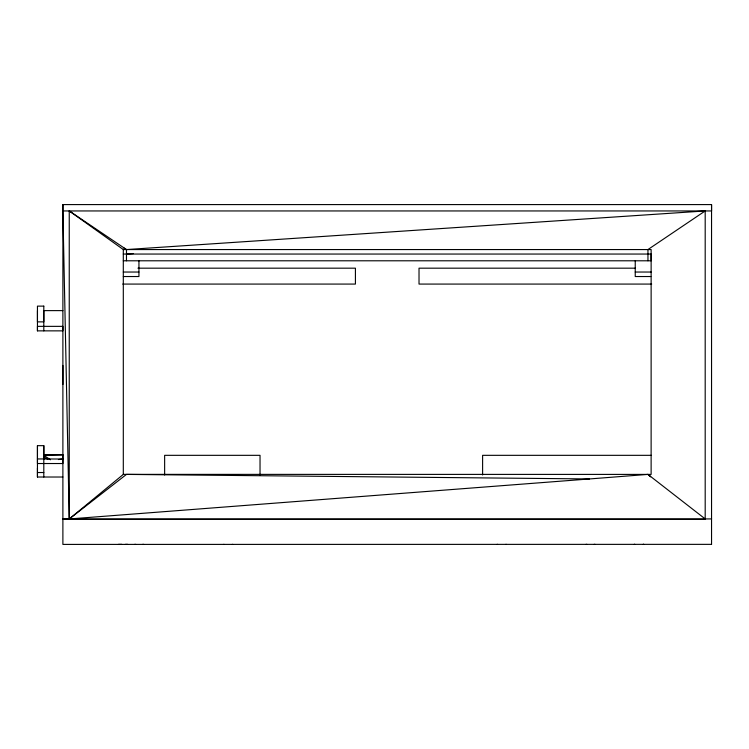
<?xml version="1.0" encoding="UTF-8"?>
<svg xmlns="http://www.w3.org/2000/svg" width="749" height="749" viewBox="0 0 749 749"><rect width="100%" height="100%" fill="white"/><g stroke="black" fill="none" stroke-linecap="round" stroke-linejoin="round"><path stroke-width="1.12" d="M62.888 477.019L37.45 477.019L37.45 445.664L43.807 445.664L43.807 455.345L50.483 459.783M37.45 330.861L37.45 326.358L62.888 326.358L62.888 330.861L37.45 330.861L37.45 310.62M43.807 477.019L43.807 458.95L37.45 458.95M43.807 459.203L43.807 445.664M62.888 204.589L62.888 210.946L711.55 210.946L711.55 204.589L62.888 204.589L62.888 518.973L66.071 518.982M126.478 260.792L126.478 249.557L69.245 210.946L69.245 519.375L705.193 519.375L705.193 210.946L126.478 249.557L123.473 247.76M482.609 474.988L482.609 455.326L651.293 455.326M711.55 518.973L711.55 204.589M711.55 544.411L711.55 518.926L62.888 518.973L69.245 518.963L123.304 474.407L123.304 249.557L69.245 210.946M62.888 210.946L69.245 518.963L126.478 474.407L589.529 478.948L647.951 474.407L705.193 518.926M705.193 210.946L647.951 249.557L647.951 260.792M58.403 459.549L62.888 459.034L43.807 458.95M69.245 518.963L589.529 478.948M126.478 254.051L133.453 253.583M43.807 455.345L62.888 454.793L62.888 463.528L37.45 463.528L37.45 445.664M118.445 544.364L121.815 544.364M127.658 544.364L125.429 544.364M134.595 544.392L135.831 544.392M143.808 544.392L142.572 544.392M223.623 544.392L224.101 544.392M232.836 544.392L232.359 544.392M497.083 544.364L497.561 544.364M506.296 544.364L505.818 544.364M123.304 249.557L651.134 249.557L651.124 474.407L123.304 474.37M123.304 254.051L651.134 254.051L651.124 260.792L123.304 260.792M137.947 268.179L355.419 268.179L355.419 284.077L122.742 284.077M635.321 268.179L419.019 268.179L419.019 284.077L651.686 284.077M123.304 272.037L138.94 272.037M635.236 272.037L651.124 272.037M123.304 276.531L138.94 276.531L138.94 260.792M650.815 276.531L635.236 276.531L635.236 260.792M62.888 310.62L43.807 310.62L43.807 330.861M43.807 454.793L62.888 454.793M37.45 472.525L43.807 472.525M586.944 544.373L586.008 544.373M594.107 544.373L595.052 544.373M711.55 544.354L62.888 544.411L62.888 518.926M43.807 456.993L47.824 459.315M260.034 474.988L260.034 455.326L164.64 455.326L164.64 474.988M62.888 365.418L62.888 384.499M37.45 468.022L37.45 477.019M634.384 544.401L634.862 544.401L634.384 544.401M643.756 544.401L643.119 544.401L643.756 544.401M43.807 306.126L37.45 306.126L37.45 321.864L43.807 321.864L43.807 306.126M650.581 476.673L647.951 474.407L650.609 476.701"/></g></svg>
